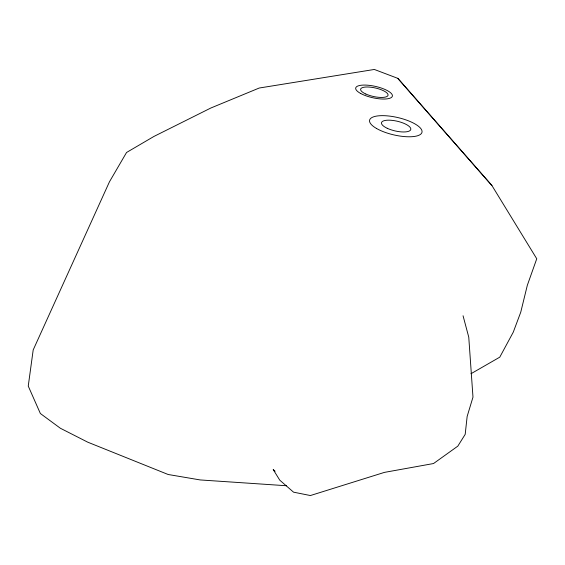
<?xml version="1.0" encoding="UTF-8"?>
<svg xmlns="http://www.w3.org/2000/svg" width="565" height="565" viewBox="0 0 565 565"><rect width="100%" height="100%" fill="white"/><g stroke="black" fill="none" stroke-linecap="round" stroke-linejoin="round"><path stroke-width="0.85" d="M470.949 373.748L499.778 357.158L513.267 332.171L520.746 312.198L527.322 285.311L536.75 258.77L491.945 185.567L397.809 78.351L374.341 69.46L259.215 88.027L210.837 108.014L153.963 136.426L126.546 152.486L109.448 181.824L33.194 349.933L28.25 386.079L40.362 413.509L60.356 428.242L87.709 442.162L168.13 474.494L200.194 479.939L286.406 485.738M275.127 471.274L273.199 469.543L279.774 480.172L293.546 492.164L310.397 495.54L384.447 472.382L433.532 463.533L457.812 446.145L465.193 434.351L467.149 416.447L472.983 397.131L468.759 337.164L463.053 315.757M491.945 185.567L397.809 78.351M376.488 128.453A26.894 8.899 13 0 0 420.876 134.053A26.894 8.899 13 0 0 389.956 116.15A26.894 8.899 13 0 0 376.488 128.453M387.237 128.29A15.029 4.965 13 0 0 410.706 129.71A15.029 4.965 13 0 0 390.493 120.225A15.029 4.965 13 0 0 387.237 128.29M360.767 93.529A18.779 5.827 12.5 0 0 391.686 97.244A18.779 5.827 12.5 0 0 369.694 85.407A18.779 5.827 12.5 0 0 360.767 93.529M365.802 94.016A14.047 4.365 12.5 0 0 387.929 95.577A14.047 4.365 12.5 0 0 369.249 87.067A14.047 4.365 12.5 0 0 365.802 94.016"/></g></svg>
